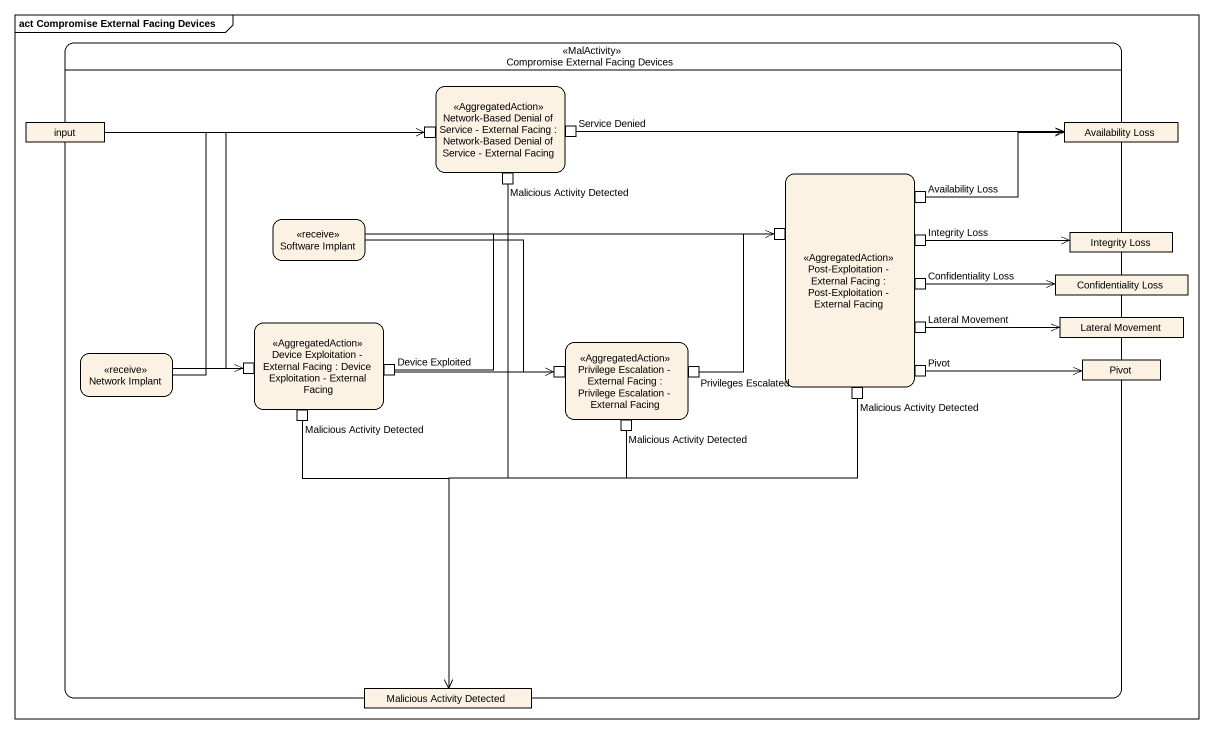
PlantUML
@startuml
mainframe act Compromise External Facing Devices
hide empty description
state "Compromise External Facing Devices" as Compromise_External_Facing <<MalActivity>> {
  state "Network-Based Denial of Service - External Facing : Network-Based Denial of Service - External Facing" as Network_Based_Denial_of <<AggregatedAction>> {
    state pin1 <<inputPin>>
    state "Service Denied" as Service_Denied <<outputPin>>
    state "Malicious Activity Detected" as Malicious_Activity_Detected <<outputPin>>
  }
  state input <<object>>
  state "Availability Loss" as Availability_Loss <<object>>
  state "Post-Exploitation - External Facing : Post-Exploitation - External Facing" as Post_Exploitation_External <<AggregatedAction>> {
    state "Availability Loss" as Availability_Loss_2 <<outputPin>>
    state pin2 <<inputPin>>
    state "Integrity Loss" as Integrity_Loss <<outputPin>>
    state "Confidentiality Loss" as Confidentiality_Loss <<outputPin>>
    state "Lateral Movement" as Lateral_Movement <<outputPin>>
    state "Malicious Activity Detected" as Malicious_Activity_Detected_2 <<outputPin>>
    state Pivot <<outputPin>>
  }
  state "Software Implant" as Software_Implant <<receive>>
  state "Integrity Loss" as Integrity_Loss_2 <<object>>
  state "Confidentiality Loss" as Confidentiality_Loss_2 <<object>>
  state "Device Exploitation - External Facing : Device Exploitation - External Facing" as Device_Exploitation <<AggregatedAction>> {
    state pin3 <<inputPin>>
    state "Device Exploited" as Device_Exploited <<outputPin>>
    state "Malicious Activity Detected" as Malicious_Activity_Detected_3 <<outputPin>>
  }
  state "Privilege Escalation - External Facing : Privilege Escalation - External Facing" as Privilege_Escalation <<AggregatedAction>> {
    state pin4 <<inputPin>>
    state "Privileges Escalated" as Privileges_Escalated <<outputPin>>
    state "Malicious Activity Detected" as Malicious_Activity_Detected_4 <<outputPin>>
  }
  state "Lateral Movement" as Lateral_Movement_2 <<object>>
  state "Network Implant" as Network_Implant <<receive>>
  state "Pivot" as Pivot_2 <<object>>
  state "Malicious Activity Detected" as Malicious_Activity_Detected_5 <<object>>
}
input -right-> pin1
input --> pin3
Service_Denied -right-> Availability_Loss
Malicious_Activity_Detected --> Malicious_Activity_Detected_5
Software_Implant -right-> pin2
Software_Implant -right-> pin4
Availability_Loss_2 -right-> Availability_Loss
Integrity_Loss -right-> Integrity_Loss_2
Confidentiality_Loss -right-> Confidentiality_Loss_2
Lateral_Movement -right-> Lateral_Movement_2
Network_Implant -up-> pin1
Network_Implant -right-> pin3
Device_Exploited -right-> pin2
Device_Exploited -right-> pin4
Privileges_Escalated -up-> pin2
Malicious_Activity_Detected_2 --> Malicious_Activity_Detected_5
Pivot -right-> Pivot_2
Malicious_Activity_Detected_3 --> Malicious_Activity_Detected_5
Malicious_Activity_Detected_4 --> Malicious_Activity_Detected_5
@enduml
